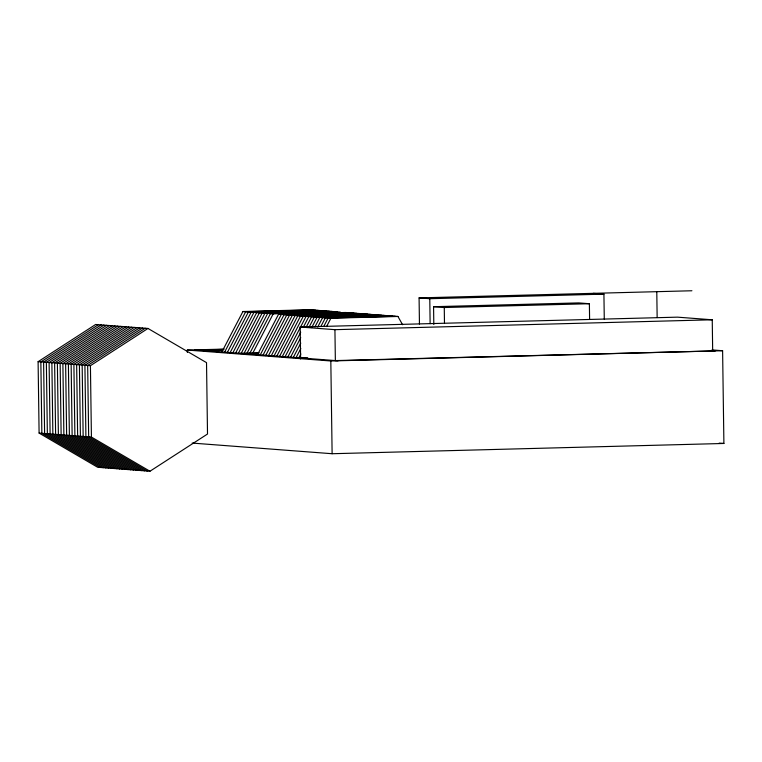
<?xml version="1.0" encoding="UTF-8"?>
<svg xmlns="http://www.w3.org/2000/svg" width="762" height="762" viewBox="0 0 762 762"><rect width="100%" height="100%" fill="white"/><g stroke="black" fill="none" stroke-linecap="round" stroke-linejoin="round"><path stroke-width="1.14" d="M221.704 352.282L242.926 311.525L309.953 309.772L340.252 312.077L273.215 313.83L242.926 311.525M224.457 352.492L245.678 311.734L312.706 309.982M227.209 352.701L248.431 311.944L315.468 310.191M229.962 352.911L251.193 312.153L318.221 310.401M232.715 353.12L253.946 312.363L320.973 310.61M235.477 353.33L256.699 312.572L323.726 310.82M238.23 353.539L259.451 312.782L326.479 311.029M240.983 353.749L262.204 312.992L329.232 311.239M243.735 353.959L264.957 313.201L331.984 311.448M247.031 353.13L267.71 313.411L334.737 311.658M249.784 353.339L270.462 313.62L337.49 311.868M252.536 353.549L273.215 313.83M257.356 354.997L278.578 314.239L345.615 312.487L397.935 316.468L402.593 324.726M260.109 355.206L281.34 314.449L348.367 312.696M262.871 355.416L284.093 314.658L351.12 312.906M265.624 355.625L286.845 314.868L353.873 313.115M268.376 355.835L289.598 315.077L356.626 313.325M271.129 356.045L292.351 315.287L359.378 313.534M273.882 356.254L295.104 315.497L362.131 313.744M276.635 356.464L297.856 315.706L364.884 313.954M279.387 356.673L300.609 315.916L367.646 314.163M282.14 356.883L303.362 316.125L370.399 314.373M284.893 357.092L306.124 316.335L373.151 314.582M287.655 357.302L300.714 332.222M303.428 326.993L308.877 316.544L375.904 314.792M290.408 357.511L300.742 337.652M306.181 327.203L311.629 316.754L378.657 315.001M293.16 357.721L300.78 343.091M308.943 327.412L314.382 316.963L381.41 315.211M295.913 357.93L300.809 348.52M311.696 327.622L317.135 317.173L384.162 315.42M298.666 358.14L300.838 353.959M314.992 326.784L319.888 317.383L386.915 315.63M317.744 326.993L322.64 317.592L389.668 315.839M321.04 326.155L325.393 317.802L392.42 316.049M323.793 326.365L328.146 318.011L395.183 316.259M326.546 326.574L330.908 318.221L397.935 316.468M38.1 361.693L95.65 324.479L147.971 328.451L206.521 362.636L207.512 434.026L149.962 471.24L97.641 467.268L39.1 433.083L38.1 361.693L90.421 365.674L147.971 328.451M98.403 324.688L40.853 361.902L41.853 433.292L100.394 467.477M101.156 324.898L43.605 362.112L44.606 433.502L103.156 467.687M103.908 325.107L46.358 362.321L47.358 433.711L105.908 467.897M106.661 325.317L49.111 362.531L50.111 433.921L108.661 468.106M109.423 325.526L51.873 362.741L52.864 434.13L111.414 468.316M112.176 325.736L54.626 362.95L55.616 434.34L114.167 468.525M114.929 325.945L57.379 363.16L58.369 434.55L116.919 468.735M117.681 326.155L60.131 363.369L61.131 434.759L119.672 468.944M120.434 326.365L62.884 363.579L63.884 434.969L122.425 469.154M123.187 326.565L65.637 363.788L66.637 435.178L125.178 469.363M125.94 326.774L68.389 363.998L69.39 435.388L127.94 469.573M128.692 326.984L71.142 364.207L72.142 435.597L130.693 469.783M131.445 327.193L73.895 364.417L74.895 435.807L133.445 469.983M134.207 327.403L76.648 364.627L77.648 436.016L136.198 470.192M136.96 327.612L79.41 364.836L80.401 436.226L138.951 470.402M139.713 327.822L82.163 365.046L83.153 436.435L141.703 470.611M142.465 328.031L84.915 365.255L85.906 436.645L144.456 470.821M145.218 328.241L87.668 365.465L88.668 436.855L147.209 471.03M419.452 324.05L419.081 297.894L691.915 290.76M419.081 297.894L429.778 298.704L603.923 294.151L604.276 319.126M433.816 324.46L433.568 306.705L578.691 302.905L589.378 303.724L589.597 319.107M433.568 306.705L444.265 307.524L589.378 303.724M300.619 358.969L300.171 327.022L677.485 317.154L712.241 319.792L712.67 350.558M300.171 327.022L334.928 329.67L712.241 319.792M187.357 352.444L187.319 350.063L224.199 349.101M197.206 350.082L223.228 349.396M204.159 350.606L223.085 350.11M207.016 350.825L222.39 350.425M240.24 353.349L259.175 352.854M243.135 353.568L258.518 353.168M297.932 357.74L300.295 357.673M300.599 357.94L307.724 357.759M335.356 360.588L715.347 350.911M187.319 350.063L330.822 360.978L722.605 350.73L723.9 443.465L332.118 453.723L192.176 443.074M593.227 293.341L603.923 294.151M278.578 314.239L330.908 318.221M711.956 349.92L722.605 350.73M194.529 349.872L338.033 360.788M719.157 443.113L723.9 443.465M39.1 433.083L91.421 437.064L149.962 471.24M656.787 291.675L657.149 317.554M444.265 307.524L444.475 322.907M429.778 298.704L430.13 323.679M334.928 329.67L335.356 360.426M330.822 360.978L332.118 453.723M90.421 365.674L91.421 437.064"/></g></svg>
